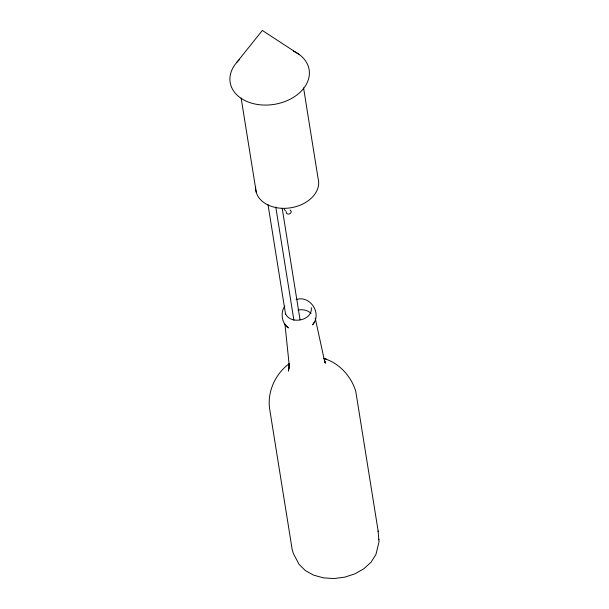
<?xml version="1.0" encoding="UTF-8"?>
<svg xmlns="http://www.w3.org/2000/svg" width="609" height="609" viewBox="0 0 609 609"><rect width="100%" height="100%" fill="white"/><g stroke="black" fill="none" stroke-linecap="round" stroke-linejoin="round"><path stroke-width="0.91" d="M289.016 368.064L289.359 367.402L288.384 371.125L289.108 363.794L289.42 367.12L284.936 323.988M284.829 306.16C280.094 312.478 281.784 323.44 288.369 327.924L286.139 325.693M314.328 322.115L312.577 324.856C322.268 313.917 310.552 294.87 296.088 299.559M236.528 62.674L262.35 30.45L299.445 54.688M288.742 364.053C274.728 374.596 266.628 393.148 269.916 410.565L292.168 549.485L293.332 553.459L299.034 564.284L305.223 570.488L313.513 575.109L323.394 577.865L333.938 578.55L344.656 577.187L354.811 573.876L363.817 568.791L371.01 562.244L375.936 554.517L378.996 541.911L378.022 530.264L355.77 391.343C351.157 376.05 338.947 362.728 323.409 358.343M325.115 358.815L326.637 359.241M284.099 209.146L285.53 210.935M324.391 361.662L325.533 362.804L324.468 361.068M324.285 360.741L325.457 363.124L324.178 359.34L315.218 318.172M285.431 313.452C290.15 325.115 312.897 320.692 311.298 307.659M303.564 87.825L318.065 178.399A31.737 22.754 -9.1 0 1 289.907 207.913A31.737 22.754 -9.1 0 1 255.613 187.176M282.195 208.339L300.062 319.87M275.77 206.969L293.934 320.372M268.029 204.715L285.598 314.373M241.126 97.935L256.237 192.238M378.12 530.957L378.189 531.649M378.905 539.171L378.973 539.856M293.317 51.08A39.988 28.669 -9.1 0 1 300.96 91.441A39.988 28.669 -9.1 0 1 244.346 100.264A39.988 28.669 -9.1 0 1 239.68 59.431M290.927 210.783A2.527 2.025 -20.4 0 1 288.963 214.048A2.527 2.025 -20.4 0 1 286.375 211.688M290.051 210.097A2.527 2.025 -20.4 0 1 290.554 210.387M297.999 309.989A13.276 9.516 -9.1 0 1 311.032 313.483"/></g></svg>
